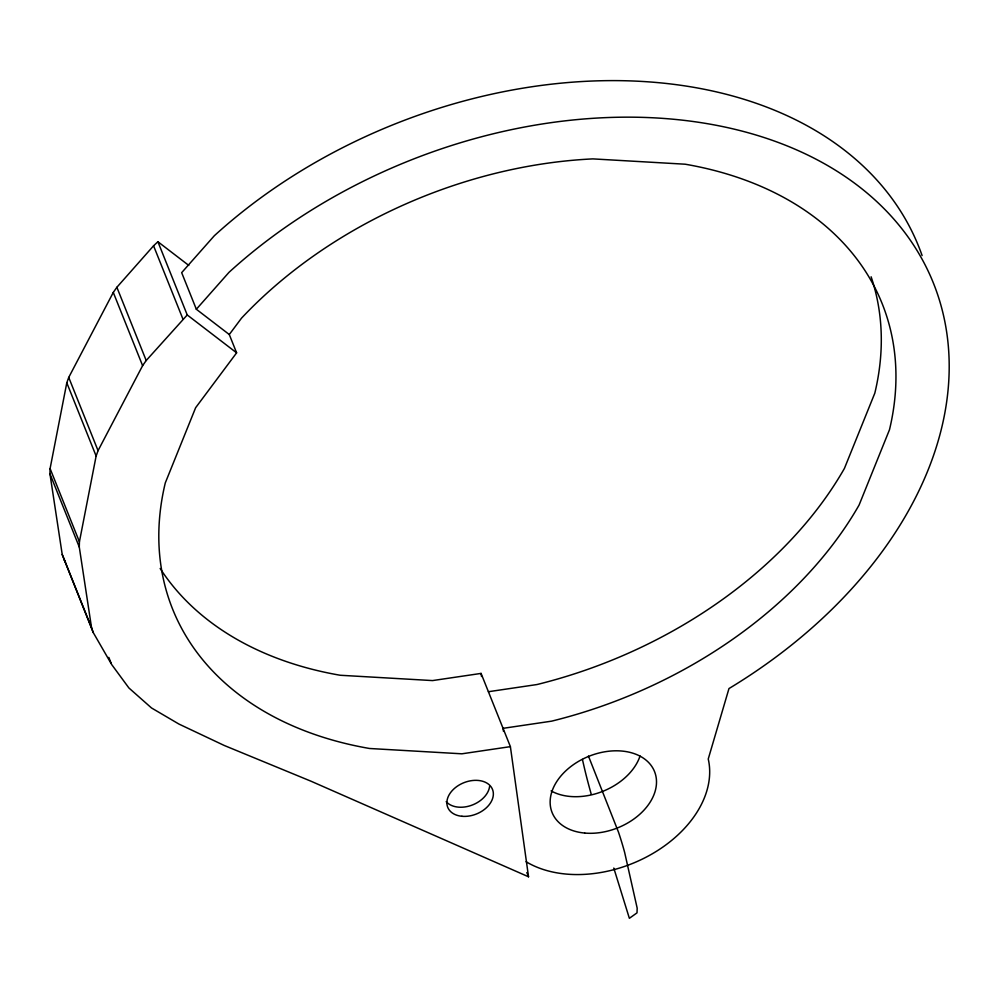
<?xml version="1.0" encoding="UTF-8"?>
<svg xmlns="http://www.w3.org/2000/svg" width="999" height="999" viewBox="0 0 999 999"><rect width="100%" height="100%" fill="white"/><g stroke="black" fill="none" stroke-linecap="round" stroke-linejoin="round"><path stroke-width="1.5" d="M160.152 568.468A386.138 269.967 -21.8 0 0 340.247 675.262L432.555 680.581L481.068 673.413L510.389 746.64L528.533 876.785L310.964 781.193L224.238 745.466L178.946 724.063L151.511 707.966L128.896 687.961L111.676 664.535L93.219 632.517L62.225 554.532L49.95 473.826L50.087 468.581L66.796 382.804L68.731 377.422L113.287 292.432L116.871 287.287L153.571 245.791L157.904 241.733L188.774 265.409M93.219 632.517L91.558 627.759L79.283 547.052L79.421 541.808L96.129 456.031L98.052 450.649L142.607 365.659L146.204 360.514L187.238 314.96L157.904 241.733M510.389 746.64L461.888 753.808L369.568 748.488A386.138 269.967 -21.8 0 1 165.285 482.917L195.642 407.704L236.613 352.834L229.283 334.528L241.533 318.132A386.138 269.967 -21.8 0 1 592.869 158.891L685.189 164.211A386.138 269.967 -21.8 0 1 889.472 429.782L859.115 504.994A386.138 269.967 -21.8 0 1 551.573 721.166L503.059 728.333L503.484 731.393M229.283 334.528L196.341 309.253L228.996 272.34A441.308 308.541 -21.8 0 1 866.358 192.445A441.308 308.541 -21.8 0 1 728.97 688.561L708.241 759.003A110.327 77.135 -21.8 0 1 650.686 854.707A110.327 77.135 -21.8 0 1 526.098 861.725M488.399 691.72L536.913 684.552A386.138 269.967 -21.8 0 0 844.442 468.381L874.812 393.169A386.138 269.967 -21.8 0 0 871.116 276.785M187.238 314.96L236.613 352.834M63.886 559.29L65.434 561.962M588.448 756.068L618.518 832.229A28.072 2.16 72.5 0 1 624.687 852.597L637.175 908.128L637.012 912.849L629.37 918.306L613.786 868.056M526.835 872.564L528.533 876.785M196.341 309.253L181.668 272.652L214.335 235.727A441.308 308.541 -21.8 0 1 922.102 255.557M153.571 245.791L182.904 319.018M116.871 287.287L146.204 360.514M113.287 292.432L142.607 365.659M68.731 377.422L98.052 450.649M66.796 382.804L96.129 456.031M50.087 468.581L79.421 541.808M49.95 473.826L79.283 547.052M108.804 657.367L111.101 663.111M62.225 554.532L91.558 627.759M582.417 759.415L584.165 766.982A82.742 6.381 72.5 0 0 591.196 794.08M481.068 673.413L481.493 676.473M640.047 755.993A55.157 38.561 -21.8 0 1 551.098 790.896M489.585 786.513A24.113 16.858 -21.8 0 1 471.253 805.406A24.113 16.858 -21.8 0 1 446.191 801.648M584.665 833.054A55.157 38.561 -21.8 0 0 655.781 775.524A55.157 38.561 -21.8 0 0 569.542 767.569A55.157 38.561 -21.8 0 0 584.665 833.054M461.95 816.283A24.113 16.858 -21.8 0 0 493.044 791.133A24.113 16.858 -21.8 0 0 455.344 787.662A24.113 16.858 -21.8 0 0 461.95 816.283"/></g></svg>
